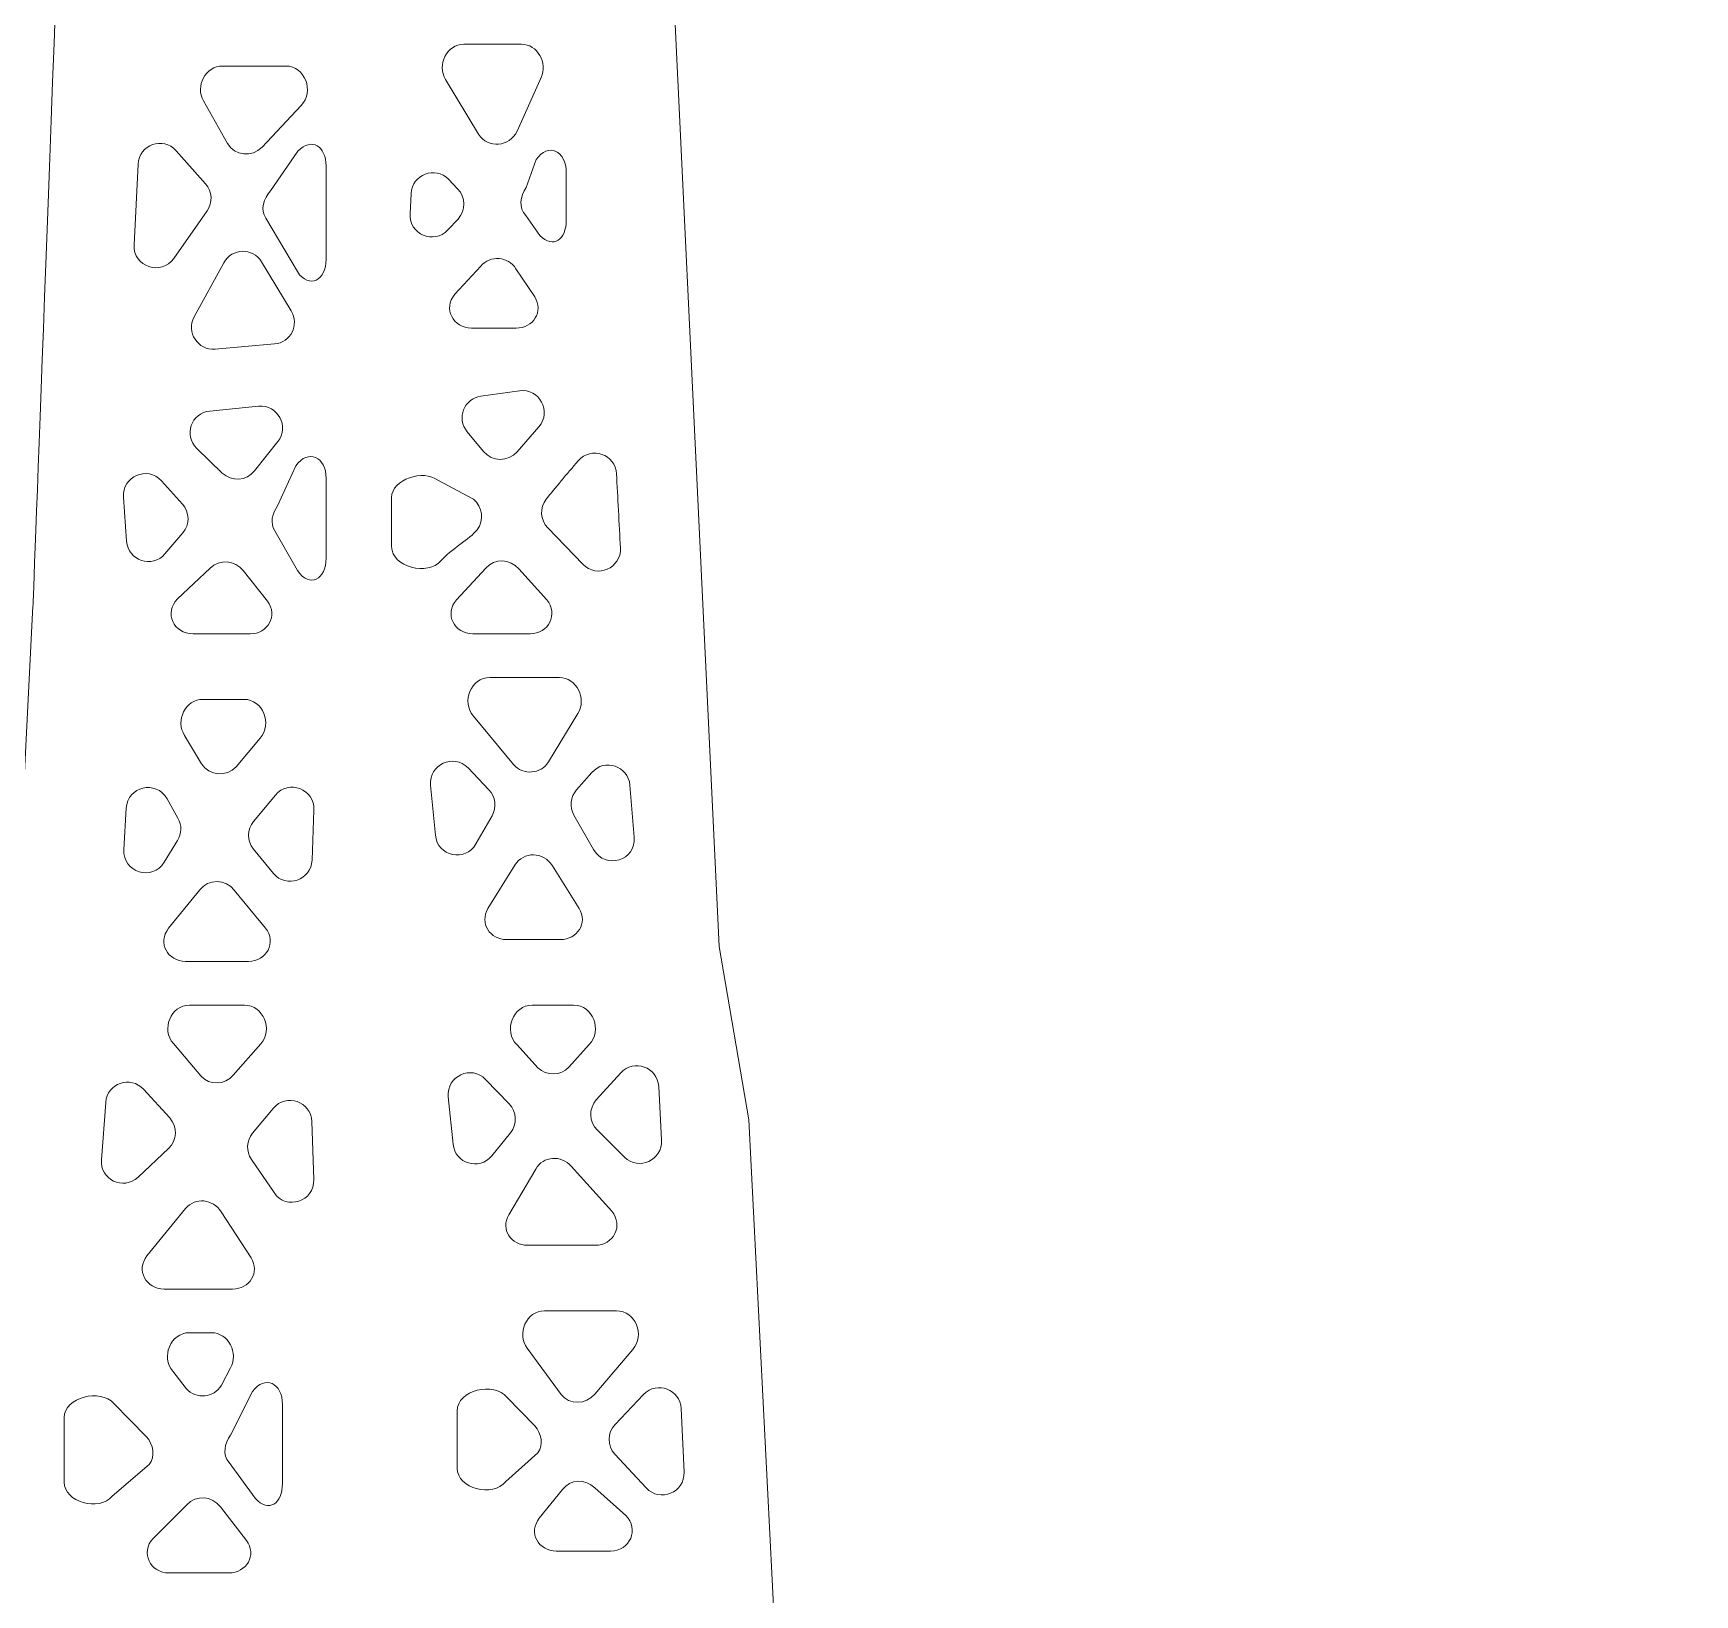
# Model space of a CAD drawing. Header units: millimetres. Extents: x 257 to 559, y -142 to 160.
# Drawn here: x 329.73 to 356.58, y 62.46 to 87.68 of the extents above; entities that cross this region are included whole.
import ezdxf

# ---------------------------------------------------------------- set-up
doc = ezdxf.new("R2010")
doc.units = ezdxf.units.MM
doc.header["$MEASUREMENT"] = 0
doc.layers.add('layer 1', color=7, linetype='Continuous')

msp = doc.modelspace()

# ---------------------------------------------------------------- linework, layer by layer
at = {"layer": 'layer 1', "color": 30, "lineweight": 20}
msp.add_ellipse((407.5945, 8.5706), major_axis=(0, 151.0001), ratio=0.9999993, dxfattribs=at)
at = {"layer": 'layer 1', "color": 250, "lineweight": 9}
for points, knots in [([(355.9065, 2.8414), (355.9065, 2.8414), (354.3998, 2.8414), (354.3998, 2.8414), (354.3998, 2.8414), (354.3998, 2.8414), (346.8136, 27.6247), (346.8136, 27.6247), (346.8136, 27.6247), (346.8136, 27.6247), (346.8136, 32.5777), (346.8136, 32.5777), (346.8136, 32.5777), (346.8136, 32.5777), (344.8317, 32.546), (344.8317, 32.546), (344.8317, 32.546), (344.8317, 32.546), (341.9358, 57.498), (341.9358, 57.498), (341.9358, 57.498), (341.9358, 57.498), (341.2958, 70.1345), (341.2958, 70.1345), (341.2958, 70.1345), (341.2958, 70.1345), (340.8168, 72.932), (340.8168, 72.932), (340.8168, 72.932), (340.8168, 72.932), (339.0324, 110.3021), (339.0324, 110.3021), (339.0324, 110.3021), (339.0324, 110.3021), (340.4347, 114.4998), (340.4347, 114.4998), (340.4347, 114.4998), (340.4347, 114.4998), (340.3387, 116.5953), (340.3387, 116.5953), (340.3387, 116.5953), (340.3387, 116.5953), (338.6398, 118.1969), (338.3399, 120.0952), (338.3399, 120.0952), (338.04, 121.9928), (336.8448, 121.6929), (336.4427, 122.4937), (336.4427, 122.4937), (336.044, 123.291), (335.9456, 127.687), (335.8433, 128.9887), (335.8433, 128.9887), (335.7833, 129.768), (335.5925, 132.4248), (335.5889, 134.4212), (335.5889, 134.4212), (335.155, 134.1742), (334.8192, 133.9241), (334.1136, 133.6701), (334.1136, 133.6701), (334.1136, 133.6701), (334.1136, 129.5916), (334.1136, 129.5916), (334.1136, 129.5916), (334.1136, 129.5916), (333.7686, 128.7873), (333.7686, 128.7873), (333.7686, 128.7873), (333.7686, 128.7873), (334.0293, 123.3898), (333.2285, 122.4937), (333.2285, 122.4937), (332.4312, 121.5945), (331.2914, 121.3931), (331.2914, 121.3931), (331.2914, 121.3931), (331.2914, 121.3931), (331.2914, 117.2444), (331.2914, 117.2444), (331.2914, 117.2444), (331.2914, 117.2444), (329.5741, 115.8968), (329.5741, 115.8968), (329.5741, 115.8968), (329.5741, 115.8968), (329.9625, 112.0021), (330.3611, 110.6016), (330.3611, 110.6016), (330.7598, 109.2046), (330.8042, 109.0035), (330.8042, 108.0055), (330.8042, 108.0055), (330.8042, 107.0033), (329.729, 78.4283), (329.729, 78.4283), (329.729, 78.4283), (329.729, 78.4283), (328.4385, 52.8484), (328.4385, 52.8484), (328.4385, 52.8484), (328.4385, 52.8484), (327.3466, 37.5625), (327.3466, 37.5625), (327.3466, 37.5625), (327.3466, 37.5625), (325.9659, 31.9674), (325.9659, 31.9674), (325.9659, 31.9674), (325.9659, 31.9674), (323.8831, 31.7664), (323.8831, 31.7664), (323.8831, 31.7664), (323.8831, 31.7664), (323.8831, 28.6972), (323.8831, 28.6972), (323.8831, 28.6972), (323.8831, 28.6972), (325.5771, 27.7694), (325.5771, 27.7694), (325.5771, 27.7694), (325.5771, 27.7694), (324.1487, 23.6115), (324.1487, 23.6115), (324.1487, 23.6115), (324.1487, 23.6115), (319.0585, 2.8414), (319.0585, 2.8414), (319.0585, 2.8414), (319.0585, 2.8414), (315.7692, 2.8414), (315.7692, 2.8414), (315.7692, 2.8414), (315.7692, 2.8414), (315.7692, -0.2306), (315.7692, -0.2306), (315.7692, -0.2306), (315.7692, -0.2306), (317.0709, -0.8056), (317.0709, -0.8056), (317.0709, -0.8056), (317.0709, -0.8056), (300.9525, -32.58), (300.9525, -32.58), (300.9525, -32.58), (300.9525, -32.58), (300.9525, -25.6306), (300.9525, -25.6306), (300.9525, -25.6306), (300.9525, -25.6306), (296.9062, -22.9883), (296.9062, -22.9883), (296.9062, -22.9883), (296.9062, -22.9883), (293.1914, -25.486), (293.1914, -25.486), (293.1914, -25.486), (293.1914, -25.486), (293.1914, -32.7892), (293.1914, -32.7892), (293.1914, -32.7892), (293.1914, -32.7892), (291.7803, -32.7892), (291.7803, -32.7892), (291.7803, -32.7892), (291.7803, -32.7892), (291.7803, -21.3973), (291.7803, -21.3973), (291.7803, -21.3973), (291.7803, -21.3973), (292.8386, -20.8893), (292.8386, -20.8893), (292.8386, -20.8893), (292.8386, -20.8893), (292.8386, -19.9861), (292.8386, -19.9861), (292.8386, -19.9861), (292.8386, -19.9861), (291.7803, -20.0885), (291.7803, -20.0885), (291.7803, -20.0885), (291.7803, -20.0885), (291.7803, -14.7975), (291.7803, -14.7975), (291.7803, -14.7975), (291.7803, -14.7975), (267.0859, -14.7975), (267.0859, -14.7975), (267.0859, -14.7975), (267.0859, -14.7975), (267.0859, -20.0892), (267.0859, -20.0892), (267.0859, -20.0892), (267.0859, -20.0892), (266.0275, -20.0892), (266.0275, -20.0892), (266.0275, -20.0892), (266.0275, -20.0892), (266.0275, -21.5003), (266.0275, -21.5003), (266.0275, -21.5003), (266.0275, -21.5003), (267.0859, -21.5003), (267.0859, -21.5003), (267.0859, -21.5003), (267.0859, -21.5003), (267.0859, -28.2329), (267.0859, -28.2329)], [0, 0, 0, 0, 0.0188679, 0.0188679, 0.0188679, 0.0188679, 0.0377358, 0.0377358, 0.0377358, 0.0377358, 0.0566038, 0.0566038, 0.0566038, 0.0566038, 0.0754717, 0.0754717, 0.0754717, 0.0754717, 0.0943396, 0.0943396, 0.0943396, 0.0943396, 0.1132075, 0.1132075, 0.1132075, 0.1132075, 0.1320755, 0.1320755, 0.1320755, 0.1320755, 0.1509434, 0.1509434, 0.1509434, 0.1509434, 0.1698113, 0.1698113, 0.1698113, 0.1698113, 0.1886792, 0.1886792, 0.1886792, 0.1886792, 0.2075472, 0.2075472, 0.2075472, 0.2075472, 0.2264151, 0.2264151, 0.2264151, 0.2264151, 0.245283, 0.245283, 0.245283, 0.245283, 0.2641509, 0.2641509, 0.2641509, 0.2641509, 0.2830189, 0.2830189, 0.2830189, 0.2830189, 0.3018868, 0.3018868, 0.3018868, 0.3018868, 0.3207547, 0.3207547, 0.3207547, 0.3207547, 0.3396226, 0.3396226, 0.3396226, 0.3396226, 0.3584906, 0.3584906, 0.3584906, 0.3584906, 0.3773585, 0.3773585, 0.3773585, 0.3773585, 0.3962264, 0.3962264, 0.3962264, 0.3962264, 0.4150943, 0.4150943, 0.4150943, 0.4150943, 0.4339623, 0.4339623, 0.4339623, 0.4339623, 0.4528302, 0.4528302, 0.4528302, 0.4528302, 0.4716981, 0.4716981, 0.4716981, 0.4716981, 0.490566, 0.490566, 0.490566, 0.490566, 0.509434, 0.509434, 0.509434, 0.509434, 0.5283019, 0.5283019, 0.5283019, 0.5283019, 0.5471698, 0.5471698, 0.5471698, 0.5471698, 0.5660377, 0.5660377, 0.5660377, 0.5660377, 0.5849057, 0.5849057, 0.5849057, 0.5849057, 0.6037736, 0.6037736, 0.6037736, 0.6037736, 0.6226415, 0.6226415, 0.6226415, 0.6226415, 0.6415094, 0.6415094, 0.6415094, 0.6415094, 0.6603774, 0.6603774, 0.6603774, 0.6603774, 0.6792453, 0.6792453, 0.6792453, 0.6792453, 0.6981132, 0.6981132, 0.6981132, 0.6981132, 0.7169811, 0.7169811, 0.7169811, 0.7169811, 0.7358491, 0.7358491, 0.7358491, 0.7358491, 0.754717, 0.754717, 0.754717, 0.754717, 0.7735849, 0.7735849, 0.7735849, 0.7735849, 0.7924528, 0.7924528, 0.7924528, 0.7924528, 0.8113208, 0.8113208, 0.8113208, 0.8113208, 0.8301887, 0.8301887, 0.8301887, 0.8301887, 0.8490566, 0.8490566, 0.8490566, 0.8490566, 0.8679245, 0.8679245, 0.8679245, 0.8679245, 0.8867925, 0.8867925, 0.8867925, 0.8867925, 0.9056604, 0.9056604, 0.9056604, 0.9056604, 0.9245283, 0.9245283, 0.9245283, 0.9245283, 0.9433962, 0.9433962, 0.9433962, 0.9433962, 0.9622642, 0.9622642, 0.9622642, 0.9622642, 1, 1, 1, 1]), ([(336.6938, 87.5081), (336.6938, 87.5081), (337.6217, 87.5081), (337.6217, 87.5081), (337.6217, 87.5081), (337.8792, 87.5081), (338.0485, 87.2033), (337.9427, 86.9704), (337.9427, 86.9704), (337.9427, 86.9704), (337.5511, 86.1019), (337.5511, 86.1019), (337.5511, 86.1019), (337.4312, 85.8479), (337.0819, 85.8176), (336.9302, 86.0539), (336.9302, 86.0539), (336.9302, 86.0539), (336.3975, 86.9362), (336.3975, 86.9362), (336.3975, 86.9362), (336.2493, 87.169), (336.4152, 87.5081), (336.6938, 87.5081)], [0, 0, 0, 0, 0.1428571, 0.1428571, 0.1428571, 0.1428571, 0.2857143, 0.2857143, 0.2857143, 0.2857143, 0.4285714, 0.4285714, 0.4285714, 0.4285714, 0.5714286, 0.5714286, 0.5714286, 0.5714286, 0.7142857, 0.7142857, 0.7142857, 0.7142857, 1, 1, 1, 1]), ([(332.7921, 87.1553), (332.7921, 87.1553), (333.8117, 87.1553), (333.8117, 87.1553), (333.8117, 87.1553), (334.1221, 87.1553), (334.2808, 86.7447), (334.0657, 86.5189), (334.0657, 86.5189), (334.0657, 86.5189), (333.4307, 85.8444), (333.4307, 85.8444), (333.4307, 85.8444), (333.2684, 85.6786), (332.9897, 85.7011), (332.8733, 85.9022), (332.8733, 85.9022), (332.8733, 85.9022), (332.4852, 86.5905), (332.4852, 86.5905), (332.4852, 86.5905), (332.3476, 86.8269), (332.517, 87.1553), (332.7921, 87.1553)], [0, 0, 0, 0, 0.1428571, 0.1428571, 0.1428571, 0.1428571, 0.2857143, 0.2857143, 0.2857143, 0.2857143, 0.4285714, 0.4285714, 0.4285714, 0.4285714, 0.5714286, 0.5714286, 0.5714286, 0.5714286, 0.7142857, 0.7142857, 0.7142857, 0.7142857, 1, 1, 1, 1]), ([(331.4269, 85.5685), (331.441, 85.886), (331.8326, 86.0236), (332.0442, 85.7876), (332.0442, 85.7876), (332.0442, 85.7876), (332.517, 85.2513), (332.517, 85.2513), (332.517, 85.2513), (332.6263, 85.131), (332.6369, 84.9476), (332.5417, 84.8139), (332.5417, 84.8139), (332.5417, 84.8139), (332.0054, 84.048), (332.0054, 84.048), (332.0054, 84.048), (331.8008, 83.7591), (331.3457, 83.914), (331.3634, 84.2667), (331.3634, 84.2667), (331.3634, 84.2667), (331.4269, 85.5685), (331.4269, 85.5685)], [0, 0, 0, 0, 0.1428571, 0.1428571, 0.1428571, 0.1428571, 0.2857143, 0.2857143, 0.2857143, 0.2857143, 0.4285714, 0.4285714, 0.4285714, 0.4285714, 0.5714286, 0.5714286, 0.5714286, 0.5714286, 0.7142857, 0.7142857, 0.7142857, 0.7142857, 1, 1, 1, 1]), ([(334.0014, 83.8332), (334.0014, 83.8332), (333.4938, 84.6971), (333.4938, 84.6971), (333.4938, 84.6971), (333.3985, 84.8347), (333.4571, 85.0182), (333.5696, 85.1381), (333.5696, 85.1381), (333.5696, 85.1381), (334.011, 85.777), (334.011, 85.777), (334.011, 85.777), (334.2297, 86.013), (334.4664, 85.8581), (334.4664, 85.5367), (334.4664, 85.5367), (334.4664, 85.5367), (334.4664, 84.0339), (334.4664, 84.0339), (334.4664, 84.0339), (334.4664, 83.6882), (334.1955, 83.5471), (334.0014, 83.8332)], [0, 0, 0, 0, 0.1428571, 0.1428571, 0.1428571, 0.1428571, 0.2857143, 0.2857143, 0.2857143, 0.2857143, 0.4285714, 0.4285714, 0.4285714, 0.4285714, 0.5714286, 0.5714286, 0.5714286, 0.5714286, 0.7142857, 0.7142857, 0.7142857, 0.7142857, 1, 1, 1, 1]), ([(338.347, 85.4383), (338.347, 85.4383), (338.347, 84.6654), (338.347, 84.6654), (338.347, 84.6654), (338.347, 84.3514), (338.1395, 84.193), (337.9208, 84.4184), (337.9208, 84.4184), (337.9208, 84.4184), (337.6919, 84.743), (337.6919, 84.743), (337.6919, 84.743), (337.5719, 84.8629), (337.6022, 85.0534), (337.6975, 85.191), (337.6975, 85.191), (337.6975, 85.191), (337.8598, 85.6426), (337.8598, 85.6426), (337.8598, 85.6426), (338.0573, 85.9248), (338.347, 85.784), (338.347, 85.4383)], [0, 0, 0, 0, 0.1428571, 0.1428571, 0.1428571, 0.1428571, 0.2857143, 0.2857143, 0.2857143, 0.2857143, 0.4285714, 0.4285714, 0.4285714, 0.4285714, 0.5714286, 0.5714286, 0.5714286, 0.5714286, 0.7142857, 0.7142857, 0.7142857, 0.7142857, 1, 1, 1, 1]), ([(335.8401, 85.0958), (335.8542, 85.4027), (336.2282, 85.5473), (336.4434, 85.3251), (336.4434, 85.3251), (336.4434, 85.3251), (336.5915, 85.1702), (336.5915, 85.1702), (336.5915, 85.1702), (336.7256, 85.0358), (336.7256, 84.821), (336.5986, 84.683), (336.5986, 84.683), (336.5986, 84.683), (336.4328, 84.5066), (336.4328, 84.5066), (336.4328, 84.5066), (336.207, 84.2667), (335.8048, 84.4361), (335.8225, 84.7677), (335.8225, 84.7677), (335.8225, 84.7677), (335.8401, 85.0958), (335.8401, 85.0958)], [0, 0, 0, 0, 0.1428571, 0.1428571, 0.1428571, 0.1428571, 0.2857143, 0.2857143, 0.2857143, 0.2857143, 0.4285714, 0.4285714, 0.4285714, 0.4285714, 0.5714286, 0.5714286, 0.5714286, 0.5714286, 0.7142857, 0.7142857, 0.7142857, 0.7142857, 1, 1, 1, 1]), ([(333.4236, 83.9916), (333.4236, 83.9916), (333.9034, 83.1978), (333.9034, 83.1978), (333.9034, 83.1978), (334.0374, 82.9756), (333.8928, 82.6867), (333.6317, 82.6651), (333.6317, 82.6651), (333.6317, 82.6651), (332.6722, 82.5805), (332.6722, 82.5805), (332.6722, 82.5805), (332.3935, 82.5593), (332.1995, 82.8556), (332.3335, 83.1026), (332.3335, 83.1026), (332.3335, 83.1026), (332.8133, 83.9775), (332.8133, 83.9775), (332.8133, 83.9775), (332.9438, 84.2174), (333.2825, 84.2244), (333.4236, 83.9916)], [0, 0, 0, 0, 0.1428571, 0.1428571, 0.1428571, 0.1428571, 0.2857143, 0.2857143, 0.2857143, 0.2857143, 0.4285714, 0.4285714, 0.4285714, 0.4285714, 0.5714286, 0.5714286, 0.5714286, 0.5714286, 0.7142857, 0.7142857, 0.7142857, 0.7142857, 1, 1, 1, 1]), ([(336.9655, 83.9214), (337.1207, 84.1048), (337.4065, 84.0833), (337.5335, 83.8787), (337.5335, 83.8787), (337.5335, 83.8787), (337.8368, 83.425), (337.8368, 83.425), (337.8368, 83.425), (337.985, 83.1887), (337.8157, 82.922), (337.537, 82.922), (337.537, 82.922), (337.537, 82.922), (336.8173, 82.922), (336.8173, 82.922), (336.8173, 82.922), (336.5175, 82.922), (336.3517, 83.238), (336.5457, 83.4673), (336.5457, 83.4673), (336.5457, 83.4673), (336.9655, 83.9214), (336.9655, 83.9214)], [0, 0, 0, 0, 0.1428571, 0.1428571, 0.1428571, 0.1428571, 0.2857143, 0.2857143, 0.2857143, 0.2857143, 0.4285714, 0.4285714, 0.4285714, 0.4285714, 0.5714286, 0.5714286, 0.5714286, 0.5714286, 0.7142857, 0.7142857, 0.7142857, 0.7142857, 1, 1, 1, 1]), ([(337.5511, 80.9228), (337.4065, 80.757), (337.1525, 80.7605), (337.0113, 80.9263), (337.0113, 80.9263), (337.0113, 80.9263), (336.7468, 81.247), (336.7468, 81.247), (336.7468, 81.247), (336.5668, 81.4625), (336.6938, 81.7867), (336.969, 81.8223), (336.969, 81.8223), (336.969, 81.8223), (337.5899, 81.9105), (337.5899, 81.9105), (337.5899, 81.9105), (337.9145, 81.9525), (338.1191, 81.5715), (337.9039, 81.3281), (337.9039, 81.3281), (337.9039, 81.3281), (337.5511, 80.9228), (337.5511, 80.9228)], [0, 0, 0, 0, 0.1428571, 0.1428571, 0.1428571, 0.1428571, 0.2857143, 0.2857143, 0.2857143, 0.2857143, 0.4285714, 0.4285714, 0.4285714, 0.4285714, 0.5714286, 0.5714286, 0.5714286, 0.5714286, 0.7142857, 0.7142857, 0.7142857, 0.7142857, 1, 1, 1, 1]), ([(332.5875, 81.5821), (332.5875, 81.5821), (333.3742, 81.6597), (333.3742, 81.6597), (333.3742, 81.6597), (333.6847, 81.6879), (333.8787, 81.3316), (333.6847, 81.0882), (333.6847, 81.0882), (333.6847, 81.0882), (333.3107, 80.6155), (333.3107, 80.6155), (333.3107, 80.6155), (333.1802, 80.4497), (332.9403, 80.4356), (332.7886, 80.5806), (332.7886, 80.5806), (332.7886, 80.5806), (332.3758, 80.9789), (332.3758, 80.9789), (332.3758, 80.9789), (332.1571, 81.1873), (332.2877, 81.5542), (332.5875, 81.5821)], [0, 0, 0, 0, 0.1428571, 0.1428571, 0.1428571, 0.1428571, 0.2857143, 0.2857143, 0.2857143, 0.2857143, 0.4285714, 0.4285714, 0.4285714, 0.4285714, 0.5714286, 0.5714286, 0.5714286, 0.5714286, 0.7142857, 0.7142857, 0.7142857, 0.7142857, 1, 1, 1, 1]), ([(334.0014, 79.0037), (334.0014, 79.0037), (333.6384, 79.6489), (333.6384, 79.6489), (333.6384, 79.6489), (333.5538, 79.7688), (333.5979, 79.9311), (333.6829, 80.0514), (333.6829, 80.0514), (333.6829, 80.0514), (333.9792, 80.6966), (333.9792, 80.6966), (333.9792, 80.6966), (334.1768, 80.9789), (334.4664, 80.8416), (334.4664, 80.4959), (334.4664, 80.4959), (334.4664, 80.4959), (334.4664, 79.2044), (334.4664, 79.2044), (334.4664, 79.2044), (334.4664, 78.8587), (334.199, 78.7214), (334.0014, 79.0037)], [0, 0, 0, 0, 0.1428571, 0.1428571, 0.1428571, 0.1428571, 0.2857143, 0.2857143, 0.2857143, 0.2857143, 0.4285714, 0.4285714, 0.4285714, 0.4285714, 0.5714286, 0.5714286, 0.5714286, 0.5714286, 0.7142857, 0.7142857, 0.7142857, 0.7142857, 1, 1, 1, 1]), ([(339.1598, 80.5665), (339.1774, 80.1992), (339.2021, 79.7582), (339.2233, 79.3702), (339.2233, 79.3702), (339.2374, 79.0421), (338.8423, 78.8728), (338.6165, 79.1056), (338.6165, 79.1056), (338.6165, 79.1056), (338.0485, 79.6951), (338.0485, 79.6951), (338.0485, 79.6951), (337.925, 79.8217), (337.9145, 80.0193), (338.0238, 80.1604), (338.0238, 80.1604), (338.1614, 80.3297), (338.3554, 80.5626), (338.5389, 80.7778), (338.5389, 80.7778), (338.7505, 81.018), (339.1421, 80.8836), (339.1598, 80.5665)], [0, 0, 0, 0, 0.1428571, 0.1428571, 0.1428571, 0.1428571, 0.2857143, 0.2857143, 0.2857143, 0.2857143, 0.4285714, 0.4285714, 0.4285714, 0.4285714, 0.5714286, 0.5714286, 0.5714286, 0.5714286, 0.7142857, 0.7142857, 0.7142857, 0.7142857, 1, 1, 1, 1]), ([(331.8043, 80.4532), (331.8043, 80.4532), (332.143, 80.0793), (332.143, 80.0793), (332.143, 80.0793), (332.263, 79.9491), (332.2665, 79.7477), (332.1501, 79.614), (332.1501, 79.614), (332.1501, 79.614), (331.8608, 79.2749), (331.8608, 79.2749), (331.8608, 79.2749), (331.6562, 79.035), (331.2646, 79.1659), (331.2399, 79.4795), (331.2399, 79.4795), (331.2399, 79.4795), (331.1905, 80.1922), (331.1905, 80.1922), (331.1905, 80.1922), (331.1658, 80.5273), (331.5786, 80.7037), (331.8043, 80.4532)], [0, 0, 0, 0, 0.1428571, 0.1428571, 0.1428571, 0.1428571, 0.2857143, 0.2857143, 0.2857143, 0.2857143, 0.4285714, 0.4285714, 0.4285714, 0.4285714, 0.5714286, 0.5714286, 0.5714286, 0.5714286, 0.7142857, 0.7142857, 0.7142857, 0.7142857, 1, 1, 1, 1]), ([(336.8455, 80.1569), (336.9972, 80.0373), (337.0255, 79.8147), (336.9055, 79.663), (336.9055, 79.663), (336.7962, 79.5187), (336.4709, 79.3423), (336.3263, 79.1659), (336.3263, 79.1659), (336.1146, 78.9119), (335.5247, 79.0597), (335.5247, 79.3914), (335.5247, 79.3914), (335.5247, 79.3914), (335.5247, 80.1851), (335.5247, 80.1851), (335.5247, 80.1851), (335.5247, 80.4818), (336.0405, 80.6437), (336.2698, 80.4638), (336.2698, 80.4638), (336.2698, 80.4638), (336.8455, 80.1569), (336.8455, 80.1569)], [0, 0, 0, 0, 0.1428571, 0.1428571, 0.1428571, 0.1428571, 0.2857143, 0.2857143, 0.2857143, 0.2857143, 0.4285714, 0.4285714, 0.4285714, 0.4285714, 0.5714286, 0.5714286, 0.5714286, 0.5714286, 0.7142857, 0.7142857, 0.7142857, 0.7142857, 1, 1, 1, 1]), ([(332.591, 79.0421), (332.7427, 79.1938), (332.9967, 79.1765), (333.1237, 79.0037), (333.1237, 79.0037), (333.1237, 79.0037), (333.5188, 78.5108), (333.5188, 78.5108), (333.5188, 78.5108), (333.6917, 78.278), (333.5259, 77.9831), (333.2366, 77.9831), (333.2366, 77.9831), (333.2366, 77.9831), (332.3159, 77.9831), (332.3159, 77.9831), (332.3159, 77.9831), (332.0019, 77.9831), (331.8432, 78.3238), (332.0654, 78.5461), (332.0654, 78.5461), (332.0654, 78.5461), (332.591, 79.0421), (332.591, 79.0421)], [0, 0, 0, 0, 0.1428571, 0.1428571, 0.1428571, 0.1428571, 0.2857143, 0.2857143, 0.2857143, 0.2857143, 0.4285714, 0.4285714, 0.4285714, 0.4285714, 0.5714286, 0.5714286, 0.5714286, 0.5714286, 0.7142857, 0.7142857, 0.7142857, 0.7142857, 1, 1, 1, 1]), ([(337.7628, 77.9831), (337.7628, 77.9831), (336.8385, 77.9831), (336.8385, 77.9831), (336.8385, 77.9831), (336.5351, 77.9831), (336.3728, 78.3062), (336.5739, 78.532), (336.5739, 78.532), (336.5739, 78.532), (337.0466, 79.0463), (337.0466, 79.0463), (337.0466, 79.0463), (337.1877, 79.2051), (337.4382, 79.1959), (337.5793, 79.0305), (337.5793, 79.0305), (337.5793, 79.0305), (338.0309, 78.533), (338.0309, 78.533), (338.0309, 78.533), (338.2249, 78.3037), (338.0626, 77.9831), (337.7628, 77.9831)], [0, 0, 0, 0, 0.1428571, 0.1428571, 0.1428571, 0.1428571, 0.2857143, 0.2857143, 0.2857143, 0.2857143, 0.4285714, 0.4285714, 0.4285714, 0.4285714, 0.5714286, 0.5714286, 0.5714286, 0.5714286, 0.7142857, 0.7142857, 0.7142857, 0.7142857, 1, 1, 1, 1]), ([(338.0591, 75.9133), (337.9321, 75.7158), (337.6499, 75.6942), (337.4947, 75.8706), (337.4947, 75.8706), (337.4947, 75.8706), (336.8455, 76.6552), (336.8455, 76.6552), (336.8455, 76.6552), (336.648, 76.8845), (336.8103, 77.2775), (337.1101, 77.2775), (337.1101, 77.2775), (337.1101, 77.2775), (338.2355, 77.2775), (338.2355, 77.2775), (338.2355, 77.2775), (338.5142, 77.2775), (338.6835, 76.9339), (338.5353, 76.6975), (338.5353, 76.6975), (338.5353, 76.6975), (338.0591, 75.9133), (338.0591, 75.9133)], [0, 0, 0, 0, 0.1428571, 0.1428571, 0.1428571, 0.1428571, 0.2857143, 0.2857143, 0.2857143, 0.2857143, 0.4285714, 0.4285714, 0.4285714, 0.4285714, 0.5714286, 0.5714286, 0.5714286, 0.5714286, 0.7142857, 0.7142857, 0.7142857, 0.7142857, 1, 1, 1, 1]), ([(333.0108, 75.8354), (332.8556, 75.666), (332.5805, 75.6872), (332.4535, 75.8812), (332.4535, 75.8812), (332.4535, 75.8812), (332.1783, 76.3412), (332.1783, 76.3412), (332.1783, 76.3412), (332.0266, 76.5776), (332.1924, 76.9247), (332.4746, 76.9247), (332.4746, 76.9247), (332.4746, 76.9247), (333.1378, 76.9247), (333.1378, 76.9247), (333.1378, 76.9247), (333.4448, 76.9247), (333.607, 76.5247), (333.3989, 76.2989), (333.3989, 76.2989), (333.3989, 76.2989), (333.0108, 75.8354), (333.0108, 75.8354)], [0, 0, 0, 0, 0.1428571, 0.1428571, 0.1428571, 0.1428571, 0.2857143, 0.2857143, 0.2857143, 0.2857143, 0.4285714, 0.4285714, 0.4285714, 0.4285714, 0.5714286, 0.5714286, 0.5714286, 0.5714286, 0.7142857, 0.7142857, 0.7142857, 0.7142857, 1, 1, 1, 1]), ([(336.7609, 75.8181), (336.7609, 75.8181), (337.096, 75.4653), (337.096, 75.4653), (337.096, 75.4653), (337.2054, 75.352), (337.2265, 75.1827), (337.1489, 75.0451), (337.1489, 75.0451), (337.1489, 75.0451), (336.8879, 74.5904), (336.8879, 74.5904), (336.8879, 74.5904), (336.7185, 74.2902), (336.2635, 74.389), (336.2317, 74.7312), (336.2317, 74.7312), (336.2317, 74.7312), (336.1541, 75.5394), (336.1541, 75.5394), (336.1541, 75.5394), (336.1223, 75.8706), (336.528, 76.0576), (336.7609, 75.8181)], [0, 0, 0, 0, 0.1428571, 0.1428571, 0.1428571, 0.1428571, 0.2857143, 0.2857143, 0.2857143, 0.2857143, 0.4285714, 0.4285714, 0.4285714, 0.4285714, 0.5714286, 0.5714286, 0.5714286, 0.5714286, 0.7142857, 0.7142857, 0.7142857, 0.7142857, 1, 1, 1, 1]), ([(339.375, 75.5394), (339.375, 75.5394), (339.4455, 74.6994), (339.4455, 74.6994), (339.4455, 74.6994), (339.4808, 74.3223), (338.9763, 74.1667), (338.7893, 74.4987), (338.7893, 74.4987), (338.7893, 74.4987), (338.4718, 75.0557), (338.4718, 75.0557), (338.4718, 75.0557), (338.3978, 75.1866), (338.4154, 75.3485), (338.5142, 75.4618), (338.5142, 75.4618), (338.5142, 75.4618), (338.7611, 75.7436), (338.7611, 75.7436), (338.7611, 75.7436), (338.9657, 75.9765), (339.3503, 75.8495), (339.375, 75.5394)], [0, 0, 0, 0, 0.1428571, 0.1428571, 0.1428571, 0.1428571, 0.2857143, 0.2857143, 0.2857143, 0.2857143, 0.4285714, 0.4285714, 0.4285714, 0.4285714, 0.5714286, 0.5714286, 0.5714286, 0.5714286, 0.7142857, 0.7142857, 0.7142857, 0.7142857, 1, 1, 1, 1]), ([(332.0725, 75.0028), (332.136, 74.8934), (332.1324, 74.7562), (332.0654, 74.6465), (332.0654, 74.6465), (332.0654, 74.6465), (331.8502, 74.2937), (331.8502, 74.2937), (331.8502, 74.2937), (331.6597, 73.9797), (331.1764, 74.1318), (331.1976, 74.4987), (331.1976, 74.4987), (331.1976, 74.4987), (331.2364, 75.1651), (331.2364, 75.1651), (331.2364, 75.1651), (331.254, 75.5179), (331.7197, 75.6276), (331.8961, 75.3203), (331.8961, 75.3203), (331.8961, 75.3203), (332.0725, 75.0028), (332.0725, 75.0028)], [0, 0, 0, 0, 0.1428571, 0.1428571, 0.1428571, 0.1428571, 0.2857143, 0.2857143, 0.2857143, 0.2857143, 0.4285714, 0.4285714, 0.4285714, 0.4285714, 0.5714286, 0.5714286, 0.5714286, 0.5714286, 0.7142857, 0.7142857, 0.7142857, 0.7142857, 1, 1, 1, 1]), ([(334.2385, 74.3258), (334.2279, 74.0009), (333.8187, 73.8672), (333.6141, 74.1138), (333.6141, 74.1138), (333.6141, 74.1138), (333.2931, 74.5057), (333.2931, 74.5057), (333.2931, 74.5057), (333.1837, 74.6359), (333.1872, 74.8229), (333.2931, 74.9534), (333.2931, 74.9534), (333.2931, 74.9534), (333.6458, 75.3771), (333.6458, 75.3771), (333.6458, 75.3771), (333.861, 75.6382), (334.2844, 75.4759), (334.2703, 75.1369), (334.2703, 75.1369), (334.2703, 75.1369), (334.2385, 74.3258), (334.2385, 74.3258)], [0, 0, 0, 0, 0.1428571, 0.1428571, 0.1428571, 0.1428571, 0.2857143, 0.2857143, 0.2857143, 0.2857143, 0.4285714, 0.4285714, 0.4285714, 0.4285714, 0.5714286, 0.5714286, 0.5714286, 0.5714286, 0.7142857, 0.7142857, 0.7142857, 0.7142857, 1, 1, 1, 1]), ([(338.2531, 73.0442), (338.2531, 73.0442), (337.3853, 73.0442), (337.3853, 73.0442), (337.3853, 73.0442), (337.1101, 73.0442), (336.9408, 73.3073), (337.0819, 73.5437), (337.0819, 73.5437), (337.0819, 73.5437), (337.5158, 74.245), (337.5158, 74.245), (337.5158, 74.245), (337.6534, 74.4743), (337.985, 74.4652), (338.1226, 74.2359), (338.1226, 74.2359), (338.1226, 74.2359), (338.5565, 73.5483), (338.5565, 73.5483), (338.5565, 73.5483), (338.6976, 73.3119), (338.5283, 73.0442), (338.2531, 73.0442)], [0, 0, 0, 0, 0.1428571, 0.1428571, 0.1428571, 0.1428571, 0.2857143, 0.2857143, 0.2857143, 0.2857143, 0.4285714, 0.4285714, 0.4285714, 0.4285714, 0.5714286, 0.5714286, 0.5714286, 0.5714286, 0.7142857, 0.7142857, 0.7142857, 0.7142857, 1, 1, 1, 1]), ([(331.9208, 73.2262), (331.9208, 73.2262), (332.4252, 73.8499), (332.4252, 73.8499), (332.4252, 73.8499), (332.5663, 74.0298), (332.8415, 74.0207), (332.9826, 73.8407), (332.9826, 73.8407), (332.9826, 73.8407), (333.4871, 73.2308), (333.4871, 73.2308), (333.4871, 73.2308), (333.6705, 72.998), (333.5047, 72.6914), (333.2119, 72.6914), (333.2119, 72.6914), (333.2119, 72.6914), (332.1959, 72.6914), (332.1959, 72.6914), (332.1959, 72.6914), (331.9031, 72.6914), (331.7373, 72.9934), (331.9208, 73.2262)], [0, 0, 0, 0, 0.1428571, 0.1428571, 0.1428571, 0.1428571, 0.2857143, 0.2857143, 0.2857143, 0.2857143, 0.4285714, 0.4285714, 0.4285714, 0.4285714, 0.5714286, 0.5714286, 0.5714286, 0.5714286, 0.7142857, 0.7142857, 0.7142857, 0.7142857, 1, 1, 1, 1]), ([(332.2594, 71.9858), (332.2594, 71.9858), (333.1484, 71.9858), (333.1484, 71.9858), (333.1484, 71.9858), (333.4518, 71.9858), (333.6141, 71.5858), (333.4095, 71.36), (333.4095, 71.36), (333.4095, 71.36), (332.965, 70.8513), (332.965, 70.8513), (332.965, 70.8513), (332.8274, 70.6926), (332.5805, 70.6834), (332.4429, 70.8421), (332.4429, 70.8421), (332.4429, 70.8421), (331.9984, 71.3646), (331.9984, 71.3646), (331.9984, 71.3646), (331.7938, 71.5904), (331.956, 71.9858), (332.2594, 71.9858)], [0, 0, 0, 0, 0.1428571, 0.1428571, 0.1428571, 0.1428571, 0.2857143, 0.2857143, 0.2857143, 0.2857143, 0.4285714, 0.4285714, 0.4285714, 0.4285714, 0.5714286, 0.5714286, 0.5714286, 0.5714286, 0.7142857, 0.7142857, 0.7142857, 0.7142857, 1, 1, 1, 1]), ([(338.3907, 70.9811), (338.2531, 70.84), (338.0309, 70.84), (337.8898, 70.9744), (337.8898, 70.9744), (337.8898, 70.9744), (337.5511, 71.3459), (337.5511, 71.3459), (337.5511, 71.3459), (337.3253, 71.5646), (337.4841, 71.9858), (337.798, 71.9858), (337.798, 71.9858), (337.798, 71.9858), (338.4648, 71.9858), (338.4648, 71.9858), (338.4648, 71.9858), (338.7788, 71.9858), (338.9375, 71.5717), (338.7153, 71.3494), (338.7153, 71.3494), (338.7153, 71.3494), (338.3907, 70.9811), (338.3907, 70.9811)], [0, 0, 0, 0, 0.1428571, 0.1428571, 0.1428571, 0.1428571, 0.2857143, 0.2857143, 0.2857143, 0.2857143, 0.4285714, 0.4285714, 0.4285714, 0.4285714, 0.5714286, 0.5714286, 0.5714286, 0.5714286, 0.7142857, 0.7142857, 0.7142857, 0.7142857, 1, 1, 1, 1]), ([(337.0431, 70.7839), (337.0431, 70.7839), (337.4241, 70.3885), (337.4241, 70.3885), (337.4241, 70.3885), (337.5476, 70.2618), (337.5582, 70.0604), (337.4453, 69.9228), (337.4453, 69.9228), (337.4453, 69.9228), (337.1419, 69.5492), (337.1419, 69.5492), (337.1419, 69.5492), (336.9408, 69.309), (336.5492, 69.4254), (336.5175, 69.7397), (336.5175, 69.7397), (336.5175, 69.7397), (336.4398, 70.5049), (336.4398, 70.5049), (336.4398, 70.5049), (336.4081, 70.8365), (336.8138, 71.027), (337.0431, 70.7839)], [0, 0, 0, 0, 0.1428571, 0.1428571, 0.1428571, 0.1428571, 0.2857143, 0.2857143, 0.2857143, 0.2857143, 0.4285714, 0.4285714, 0.4285714, 0.4285714, 0.5714286, 0.5714286, 0.5714286, 0.5714286, 0.7142857, 0.7142857, 0.7142857, 0.7142857, 1, 1, 1, 1]), ([(339.8406, 70.6707), (339.8406, 70.6707), (339.8865, 69.8029), (339.8865, 69.8029), (339.8865, 69.8029), (339.9041, 69.4818), (339.5161, 69.3054), (339.2868, 69.5312), (339.2868, 69.5312), (339.2868, 69.5312), (338.8458, 69.9687), (338.8458, 69.9687), (338.8458, 69.9687), (338.7117, 70.0992), (338.7082, 70.3144), (338.8317, 70.4555), (338.8317, 70.4555), (338.8317, 70.4555), (339.2268, 70.8898), (339.2268, 70.8898), (339.2268, 70.8898), (339.4385, 71.1222), (339.823, 70.9847), (339.8406, 70.6707)], [0, 0, 0, 0, 0.1428571, 0.1428571, 0.1428571, 0.1428571, 0.2857143, 0.2857143, 0.2857143, 0.2857143, 0.4285714, 0.4285714, 0.4285714, 0.4285714, 0.5714286, 0.5714286, 0.5714286, 0.5714286, 0.7142857, 0.7142857, 0.7142857, 0.7142857, 1, 1, 1, 1]), ([(330.9048, 70.4132), (330.9259, 70.7236), (331.3069, 70.8541), (331.5151, 70.6252), (331.5151, 70.6252), (331.5151, 70.6252), (331.9384, 70.163), (331.9384, 70.163), (331.9384, 70.163), (332.0689, 70.0216), (332.0619, 69.7993), (331.9208, 69.6688), (331.9208, 69.6688), (331.9208, 69.6688), (331.4269, 69.207), (331.4269, 69.207), (331.4269, 69.207), (331.1905, 68.9844), (330.8095, 69.1679), (330.8342, 69.4889), (330.8342, 69.4889), (330.8342, 69.4889), (330.9048, 70.4132), (330.9048, 70.4132)], [0, 0, 0, 0, 0.1428571, 0.1428571, 0.1428571, 0.1428571, 0.2857143, 0.2857143, 0.2857143, 0.2857143, 0.4285714, 0.4285714, 0.4285714, 0.4285714, 0.5714286, 0.5714286, 0.5714286, 0.5714286, 0.7142857, 0.7142857, 0.7142857, 0.7142857, 1, 1, 1, 1]), ([(333.6247, 68.9562), (333.6247, 68.9562), (333.2578, 69.4924), (333.2578, 69.4924), (333.2578, 69.4924), (333.1696, 69.6229), (333.1767, 69.7958), (333.279, 69.9196), (333.279, 69.9196), (333.279, 69.9196), (333.6106, 70.3179), (333.6106, 70.3179), (333.6106, 70.3179), (333.8187, 70.5684), (334.2244, 70.4276), (334.235, 70.1062), (334.235, 70.1062), (334.235, 70.1062), (334.2667, 69.1679), (334.2667, 69.1679), (334.2667, 69.1679), (334.2808, 68.8115), (333.8222, 68.6637), (333.6247, 68.9562)], [0, 0, 0, 0, 0.1428571, 0.1428571, 0.1428571, 0.1428571, 0.2857143, 0.2857143, 0.2857143, 0.2857143, 0.4285714, 0.4285714, 0.4285714, 0.4285714, 0.5714286, 0.5714286, 0.5714286, 0.5714286, 0.7142857, 0.7142857, 0.7142857, 0.7142857, 1, 1, 1, 1]), ([(338.814, 68.1053), (338.814, 68.1053), (337.724, 68.1053), (337.724, 68.1053), (337.724, 68.1053), (337.4523, 68.1053), (337.283, 68.3614), (337.417, 68.5978), (337.417, 68.5978), (337.417, 68.5978), (337.8545, 69.3379), (337.8545, 69.3379), (337.8545, 69.3379), (337.9744, 69.5496), (338.2672, 69.5686), (338.426, 69.3816), (338.426, 69.3816), (338.426, 69.3816), (339.0822, 68.6553), (339.0822, 68.6553), (339.0822, 68.6553), (339.2762, 68.426), (339.1139, 68.1053), (338.814, 68.1053)], [0, 0, 0, 0, 0.1428571, 0.1428571, 0.1428571, 0.1428571, 0.2857143, 0.2857143, 0.2857143, 0.2857143, 0.4285714, 0.4285714, 0.4285714, 0.4285714, 0.5714286, 0.5714286, 0.5714286, 0.5714286, 0.7142857, 0.7142857, 0.7142857, 0.7142857, 1, 1, 1, 1]), ([(332.771, 68.6457), (332.771, 68.6457), (333.2543, 67.9028), (333.2543, 67.9028), (333.2543, 67.9028), (333.3989, 67.6664), (333.2296, 67.3997), (332.9544, 67.3997), (332.9544, 67.3997), (332.9544, 67.3997), (331.8467, 67.3997), (331.8467, 67.3997), (331.8467, 67.3997), (331.5539, 67.3997), (331.3881, 67.7052), (331.5715, 67.9345), (331.5715, 67.9345), (331.5715, 67.9345), (332.1959, 68.6994), (332.1959, 68.6994), (332.1959, 68.6994), (332.3476, 68.8899), (332.6404, 68.8542), (332.771, 68.6457)], [0, 0, 0, 0, 0.1428571, 0.1428571, 0.1428571, 0.1428571, 0.2857143, 0.2857143, 0.2857143, 0.2857143, 0.4285714, 0.4285714, 0.4285714, 0.4285714, 0.5714286, 0.5714286, 0.5714286, 0.5714286, 0.7142857, 0.7142857, 0.7142857, 0.7142857, 1, 1, 1, 1]), ([(338.2637, 65.6965), (338.2637, 65.6965), (337.7169, 66.4423), (337.7169, 66.4423), (337.7169, 66.4423), (337.537, 66.6751), (337.7028, 67.047), (337.9956, 67.047), (337.9956, 67.047), (337.9956, 67.047), (339.1598, 67.047), (339.1598, 67.047), (339.1598, 67.047), (339.4632, 67.047), (339.6254, 66.654), (339.4243, 66.4247), (339.4243, 66.4247), (339.4243, 66.4247), (338.807, 65.7008), (338.807, 65.7008), (338.807, 65.7008), (338.6623, 65.5314), (338.3978, 65.5237), (338.2637, 65.6965)], [0, 0, 0, 0, 0.1428571, 0.1428571, 0.1428571, 0.1428571, 0.2857143, 0.2857143, 0.2857143, 0.2857143, 0.4285714, 0.4285714, 0.4285714, 0.4285714, 0.5714286, 0.5714286, 0.5714286, 0.5714286, 0.7142857, 0.7142857, 0.7142857, 0.7142857, 1, 1, 1, 1]), ([(332.7745, 65.845), (332.651, 65.6401), (332.3653, 65.6119), (332.2065, 65.7918), (332.2065, 65.7918), (332.2065, 65.7918), (331.9913, 66.0719), (331.9913, 66.0719), (331.9913, 66.0719), (331.7902, 66.2977), (331.949, 66.6942), (332.2559, 66.6942), (332.2559, 66.6942), (332.2559, 66.6942), (332.6122, 66.6942), (332.6122, 66.6942), (332.6122, 66.6942), (332.8874, 66.6942), (333.0567, 66.3612), (332.9191, 66.1248), (332.9191, 66.1248), (332.9191, 66.1248), (332.7745, 65.845), (332.7745, 65.845)], [0, 0, 0, 0, 0.1428571, 0.1428571, 0.1428571, 0.1428571, 0.2857143, 0.2857143, 0.2857143, 0.2857143, 0.4285714, 0.4285714, 0.4285714, 0.4285714, 0.5714286, 0.5714286, 0.5714286, 0.5714286, 0.7142857, 0.7142857, 0.7142857, 0.7142857, 1, 1, 1, 1]), ([(330.2331, 65.3229), (330.2331, 65.6507), (330.8229, 65.7988), (331.0346, 65.5484), (331.0346, 65.5484), (331.0346, 65.5484), (331.5606, 65.0192), (331.5606, 65.0192), (331.5606, 65.0192), (331.6735, 64.889), (331.714, 64.695), (331.605, 64.5641), (331.605, 64.5641), (331.605, 64.5641), (331.0088, 64.0526), (331.0088, 64.0526), (331.0088, 64.0526), (330.7972, 63.8021), (330.2331, 63.9538), (330.2331, 64.2819), (330.2331, 64.2819), (330.2331, 64.2819), (330.2331, 65.3229), (330.2331, 65.3229)], [0, 0, 0, 0, 0.1428571, 0.1428571, 0.1428571, 0.1428571, 0.2857143, 0.2857143, 0.2857143, 0.2857143, 0.4285714, 0.4285714, 0.4285714, 0.4285714, 0.5714286, 0.5714286, 0.5714286, 0.5714286, 0.7142857, 0.7142857, 0.7142857, 0.7142857, 1, 1, 1, 1]), ([(333.3206, 64.0208), (333.3206, 64.0208), (332.8976, 64.5994), (332.8976, 64.5994), (332.8976, 64.5994), (332.7882, 64.7229), (332.8256, 64.9063), (332.9209, 65.0404), (332.9209, 65.0404), (332.9209, 65.0404), (333.2772, 65.7424), (333.2772, 65.7424), (333.2772, 65.7424), (333.4783, 66.0214), (333.7609, 65.8764), (333.7609, 65.5342), (333.7609, 65.5342), (333.7609, 65.5342), (333.7609, 64.2575), (333.7609, 64.2575), (333.7609, 64.2575), (333.7609, 63.9326), (333.5358, 63.7774), (333.3206, 64.0208)], [0, 0, 0, 0, 0.1428571, 0.1428571, 0.1428571, 0.1428571, 0.2857143, 0.2857143, 0.2857143, 0.2857143, 0.4285714, 0.4285714, 0.4285714, 0.4285714, 0.5714286, 0.5714286, 0.5714286, 0.5714286, 0.7142857, 0.7142857, 0.7142857, 0.7142857, 1, 1, 1, 1]), ([(336.5831, 65.4319), (336.5831, 65.7639), (337.1835, 65.9117), (337.3881, 65.6507), (337.3881, 65.6507), (337.3881, 65.6507), (337.84, 65.192), (337.84, 65.192), (337.84, 65.192), (337.9423, 65.0654), (337.9868, 64.882), (337.8876, 64.7546), (337.8876, 64.7546), (337.8876, 64.7546), (337.3694, 64.2889), (337.3694, 64.2889), (337.3694, 64.2889), (337.1613, 64.0279), (336.5831, 64.1729), (336.5831, 64.5077), (336.5831, 64.5077), (336.5831, 64.5077), (336.5831, 65.4319), (336.5831, 65.4319)], [0, 0, 0, 0, 0.1428571, 0.1428571, 0.1428571, 0.1428571, 0.2857143, 0.2857143, 0.2857143, 0.2857143, 0.4285714, 0.4285714, 0.4285714, 0.4285714, 0.5714286, 0.5714286, 0.5714286, 0.5714286, 0.7142857, 0.7142857, 0.7142857, 0.7142857, 1, 1, 1, 1]), ([(340.204, 65.4672), (340.204, 65.4672), (340.2498, 64.441), (340.2498, 64.441), (340.2498, 64.441), (340.264, 64.1125), (339.8618, 63.9467), (339.636, 64.187), (339.636, 64.187), (339.636, 64.187), (339.1315, 64.7299), (339.1315, 64.7299), (339.1315, 64.7299), (339.0045, 64.8678), (339.0081, 65.0792), (339.1351, 65.2132), (339.1351, 65.2132), (339.1351, 65.2132), (339.5972, 65.6965), (339.5972, 65.6965), (339.5972, 65.6965), (339.8124, 65.9223), (340.1934, 65.7777), (340.204, 65.4672)], [0, 0, 0, 0, 0.1428571, 0.1428571, 0.1428571, 0.1428571, 0.2857143, 0.2857143, 0.2857143, 0.2857143, 0.4285714, 0.4285714, 0.4285714, 0.4285714, 0.5714286, 0.5714286, 0.5714286, 0.5714286, 0.7142857, 0.7142857, 0.7142857, 0.7142857, 1, 1, 1, 1]), ([(339.061, 63.1664), (339.061, 63.1664), (338.1861, 63.1664), (338.1861, 63.1664), (338.1861, 63.1664), (337.8933, 63.1664), (337.7275, 63.4684), (337.9109, 63.6977), (337.9109, 63.6977), (337.9109, 63.6977), (338.2849, 64.1626), (338.2849, 64.1626), (338.2849, 64.1626), (338.4119, 64.3284), (338.6553, 64.3369), (338.807, 64.1887), (338.807, 64.1887), (338.807, 64.1887), (339.3079, 63.7411), (339.3079, 63.7411), (339.3079, 63.7411), (339.5337, 63.5224), (339.3785, 63.1664), (339.061, 63.1664)], [0, 0, 0, 0, 0.1428571, 0.1428571, 0.1428571, 0.1428571, 0.2857143, 0.2857143, 0.2857143, 0.2857143, 0.4285714, 0.4285714, 0.4285714, 0.4285714, 0.5714286, 0.5714286, 0.5714286, 0.5714286, 0.7142857, 0.7142857, 0.7142857, 0.7142857, 1, 1, 1, 1]), ([(332.2136, 63.9153), (332.3653, 64.0776), (332.6263, 64.0596), (332.7568, 63.8832), (332.7568, 63.8832), (332.7568, 63.8832), (333.1802, 63.3378), (333.1802, 63.3378), (333.1802, 63.3378), (333.3495, 63.105), (333.1837, 62.8136), (332.8944, 62.8136), (332.8944, 62.8136), (332.8944, 62.8136), (331.9278, 62.8136), (331.9278, 62.8136), (331.9278, 62.8136), (331.6209, 62.8136), (331.4622, 63.1438), (331.6703, 63.3696), (331.6703, 63.3696), (331.6703, 63.3696), (332.2136, 63.9153), (332.2136, 63.9153)], [0, 0, 0, 0, 0.1428571, 0.1428571, 0.1428571, 0.1428571, 0.2857143, 0.2857143, 0.2857143, 0.2857143, 0.4285714, 0.4285714, 0.4285714, 0.4285714, 0.5714286, 0.5714286, 0.5714286, 0.5714286, 0.7142857, 0.7142857, 0.7142857, 0.7142857, 1, 1, 1, 1])]:
    msp.add_open_spline(points, degree=3, knots=knots, dxfattribs=at)

doc.saveas('drawing.dxf')
